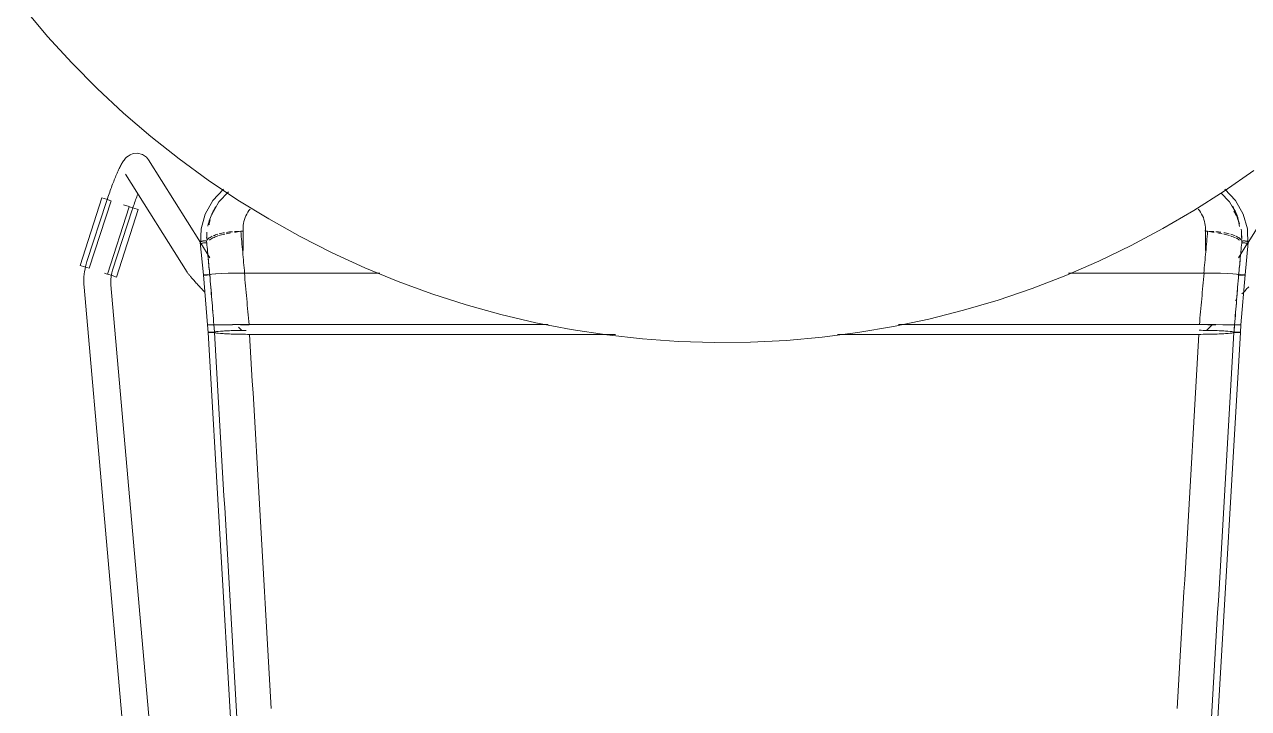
# Model space of a CAD drawing. Header units: millimetres. Extents: x 79795 to 317870, y -36033 to 97293.
# Drawn here: x 166726 to 167270, y 11743 to 12047 of the extents above; entities that cross this region are included whole.
import ezdxf

# ---------------------------------------------------------------- set-up
doc = ezdxf.new("R2010")
doc.units = ezdxf.units.MM
doc.header["$MEASUREMENT"] = 0
doc.layers.add('I-FURN', color=8, linetype='CONTINUOUS', lineweight=9)

msp = doc.modelspace()

# ---------------------------------------------------------------- linework, layer by layer
at = {"layer": 'I-FURN'}
for p, q in [((166726.06, 12054.06), (166736.37, 12041.82)), ((166736.37, 12041.82), (166747.16, 12030.01)), ((166747.16, 12030.01), (166758.41, 12018.63)), ((166758.41, 12018.63), (166770.11, 12007.72)), ((166770.11, 12007.72), (166782.23, 11997.28)), ((166782.23, 11997.28), (166794.77, 11987.33)), ((166769.77, 11986.03), (166769.53, 11985.64)), ((166770.03, 11986.41), (166769.77, 11986.03)), ((166770.3, 11986.81), (166770.03, 11986.41)), ((166770.62, 11987.21), (166770.3, 11986.81)), ((166770.99, 11987.63), (166770.62, 11987.21)), ((166771.45, 11988.1), (166770.99, 11987.63)), ((166772.08, 11988.62), (166771.45, 11988.1)), ((166772.99, 11989.18), (166772.08, 11988.62)), ((166774.37, 11989.71), (166772.99, 11989.18)), ((166776.35, 11989.88), (166774.37, 11989.71)), ((166778.57, 11989.29), (166776.35, 11989.88)), ((166780.31, 11988.07), (166778.57, 11989.29)), ((166780.31, 11988.07), (166781.2, 11986.95)), ((166804.23, 11950.18), (166781.2, 11986.95)), ((166794.77, 11987.33), (166807.69, 11977.9)), ((167292.99, 11986.95), (167269.95, 11950.18)), ((166767.2, 11980.96), (166766.96, 11980.39)), ((166767.44, 11981.5), (166767.2, 11980.96)), ((166767.68, 11982.03), (166767.44, 11981.5)), ((166767.91, 11982.54), (166767.68, 11982.03)), ((166768.14, 11983.03), (166767.91, 11982.54)), ((166768.38, 11983.5), (166768.14, 11983.03)), ((166768.61, 11983.96), (166768.38, 11983.5)), ((166768.83, 11984.4), (166768.61, 11983.96)), ((166769.06, 11984.83), (166768.83, 11984.4)), ((166769.29, 11985.24), (166769.06, 11984.83)), ((166769.53, 11985.64), (166769.29, 11985.24)), ((166771.03, 11980.58), (166798.34, 11936.99)), ((167259.37, 11973.02), (167272.49, 11982.18)), ((166764.95, 11975.35), (166764.7, 11974.66)), ((166765.21, 11976.03), (166764.95, 11975.35)), ((166765.46, 11976.69), (166765.21, 11976.03)), ((166765.71, 11977.34), (166765.46, 11976.69)), ((166765.96, 11977.98), (166765.71, 11977.34)), ((166766.22, 11978.61), (166765.96, 11977.98)), ((166766.46, 11979.22), (166766.22, 11978.61)), ((166766.71, 11979.82), (166766.46, 11979.22)), ((166766.96, 11980.39), (166766.71, 11979.82)), ((166807.69, 11977.9), (166820.97, 11968.99)), ((166750.83, 11939.97), (166760.52, 11969.98)), ((166760.52, 11969.98), (166762.47, 11969.35)), ((166762.93, 11969.62), (166762.69, 11968.88)), ((166763.18, 11970.35), (166762.93, 11969.62)), ((166763.43, 11971.09), (166763.18, 11970.35)), ((166763.68, 11971.82), (166763.43, 11971.09)), ((166763.93, 11972.54), (166763.68, 11971.82)), ((166764.19, 11973.25), (166763.93, 11972.54)), ((166764.44, 11973.96), (166764.19, 11973.25)), ((166764.7, 11974.66), (166764.44, 11973.96)), ((166775.69, 11969.78), (166775.46, 11969.13)), ((166775.93, 11970.43), (166775.69, 11969.78)), ((166776.16, 11971.07), (166775.93, 11970.43)), ((166776.4, 11971.69), (166776.16, 11971.07)), ((166809.84, 11968.76), (166814.58, 11973.91)), ((166812.52, 11968.18), (166816.78, 11972.65)), ((167245.9, 11964.4), (167259.37, 11973.02)), ((167261.67, 11968.18), (167257.81, 11972.22)), ((167264.35, 11968.76), (167259.61, 11973.91)), ((166762.54, 11968.42), (166753.83, 11941.61)), ((166754.87, 11938.67), (166764.56, 11968.67)), ((166762.47, 11969.35), (166764.44, 11968.71)), ((166762.69, 11968.88), (166762.54, 11968.42)), ((166772.63, 11966.07), (166762.94, 11936.06)), ((166765.24, 11937.9), (166773.95, 11964.71)), ((166766.98, 11934.76), (166776.67, 11964.76)), ((166772.53, 11966.1), (166770.05, 11966.9)), ((166772.75, 11966.03), (166774.72, 11965.39)), ((166774.06, 11965.04), (166773.95, 11964.71)), ((166774.29, 11965.73), (166774.06, 11965.04)), ((166774.52, 11966.42), (166774.29, 11965.73)), ((166774.75, 11967.11), (166774.52, 11966.42)), ((166774.72, 11965.39), (166776.67, 11964.76)), ((166774.99, 11967.79), (166774.75, 11967.11)), ((166775.22, 11968.46), (166774.99, 11967.79)), ((166775.46, 11969.13), (166775.22, 11968.46)), ((166806.45, 11962.75), (166809.84, 11968.76)), ((166809.15, 11962.35), (166812.52, 11968.18)), ((166820.97, 11968.99), (166834.61, 11960.61)), ((167232.09, 11956.32), (167245.9, 11964.4)), ((167265.03, 11962.35), (167261.67, 11968.18)), ((167267.74, 11962.75), (167264.35, 11968.76)), ((166804.57, 11956.23), (166806.45, 11962.75)), ((166834.61, 11960.61), (166848.56, 11952.79)), ((167269.61, 11956.23), (167267.74, 11962.75)), ((166804.29, 11949.32), (166804.57, 11956.23)), ((166822.24, 11955.11), (166823.28, 11955.11)), ((166823.23, 11956.35), (166823.23, 11946.6)), ((167217.96, 11948.8), (167232.09, 11956.32)), ((167250.9, 11955.11), (167251.95, 11955.11)), ((167250.96, 11946.6), (167250.96, 11956.35)), ((167269.9, 11949.32), (167269.61, 11956.23)), ((166804.16, 11950.21), (166805.58, 11935.72)), ((166808.51, 11943.36), (166804.47, 11949.81)), ((166848.56, 11952.79), (166862.82, 11945.53)), ((167203.55, 11941.86), (167217.96, 11948.8)), ((167269.72, 11949.81), (167265.68, 11943.36)), ((167270.02, 11950.21), (167268.6, 11935.72)), ((166862.82, 11945.53), (166877.36, 11938.85)), ((166752.78, 11939.34), (166750.83, 11939.97)), ((166752.77, 11937.17), (166752.62, 11936.04)), ((166752.97, 11938.3), (166752.77, 11937.17)), ((166754.75, 11938.7), (166752.78, 11939.34)), ((166753.21, 11939.41), (166752.97, 11938.3)), ((166753.5, 11940.52), (166753.21, 11939.41)), ((166753.83, 11941.61), (166753.5, 11940.52)), ((166764.88, 11936.6), (166765.04, 11937.24)), ((166765.04, 11937.24), (166765.23, 11937.87)), ((166765.23, 11937.87), (166765.24, 11937.9)), ((166798.34, 11936.99), (166798.55, 11936.67)), ((166877.36, 11938.85), (166892.15, 11932.76)), ((167188.87, 11935.49), (167203.55, 11941.86)), ((166752.45, 11933.76), (166752.43, 11932.62)), ((166752.43, 11932.62), (166752.46, 11931.48)), ((166752.51, 11934.9), (166752.45, 11933.76)), ((166752.46, 11931.48), (166752.54, 11930.34)), ((166752.62, 11936.04), (166752.51, 11934.9)), ((166762.84, 11936.09), (166761.68, 11936.47)), ((166765.03, 11935.39), (166763.06, 11936.02)), ((166764.43, 11932.66), (166764.44, 11933.32)), ((166764.45, 11932), (166764.43, 11932.66)), ((166764.44, 11933.32), (166764.48, 11933.98)), ((166764.5, 11931.34), (166764.45, 11932)), ((166764.48, 11933.98), (166764.54, 11934.64)), ((166764.54, 11934.64), (166764.62, 11935.3)), ((166764.62, 11935.3), (166764.74, 11935.95)), ((166764.74, 11935.95), (166764.88, 11936.6)), ((166766.98, 11934.76), (166765.03, 11935.39)), ((166798.55, 11936.67), (166798.73, 11936.41)), ((166798.73, 11936.41), (166798.91, 11936.18)), ((166798.91, 11936.18), (166799.08, 11935.96)), ((166799.08, 11935.96), (166799.26, 11935.74)), ((166799.26, 11935.74), (166799.45, 11935.51)), ((166799.45, 11935.51), (166799.65, 11935.26)), ((166799.65, 11935.26), (166799.87, 11935.01)), ((166799.87, 11935.01), (166800.1, 11934.75)), ((166800.1, 11934.75), (166800.34, 11934.47)), ((166800.34, 11934.47), (166800.6, 11934.17)), ((166800.6, 11934.17), (166800.87, 11933.86)), ((166800.87, 11933.86), (166801.16, 11933.54)), ((166801.16, 11933.54), (166801.46, 11933.2)), ((166801.46, 11933.2), (166801.77, 11932.85)), ((166801.77, 11932.85), (166802.1, 11932.49)), ((166802.1, 11932.49), (166802.45, 11932.11)), ((166802.45, 11932.11), (166802.8, 11931.72)), ((166802.8, 11931.72), (166803.17, 11931.32)), ((166805.65, 11935.75), (166805.58, 11935.72)), ((166805.58, 11935.72), (166805.65, 11935.7)), ((166805.59, 11935.72), (166805.66, 11935.75)), ((166805.59, 11935.72), (166807.41, 11913.52)), ((166805.65, 11935.7), (166805.59, 11935.72)), ((166805.84, 11935.77), (166805.65, 11935.75)), ((166805.65, 11935.7), (166805.84, 11935.67)), ((166805.84, 11935.67), (166805.65, 11935.7)), ((166806.14, 11935.8), (166805.84, 11935.77)), ((166805.84, 11935.67), (166806.13, 11935.65)), ((166806.13, 11935.65), (166805.84, 11935.67)), ((166805.85, 11935.77), (166806.14, 11935.8)), ((166806.13, 11935.65), (166806.51, 11935.64)), ((166806.51, 11935.64), (166806.13, 11935.65)), ((166806.52, 11935.81), (166806.14, 11935.8)), ((166806.14, 11935.8), (166806.53, 11935.81)), ((166806.51, 11935.64), (166806.96, 11935.63)), ((166806.97, 11935.63), (166806.51, 11935.64)), ((166806.98, 11935.82), (166806.52, 11935.81)), ((166806.53, 11935.81), (166806.98, 11935.82)), ((166806.96, 11935.63), (166807.45, 11935.62)), ((166807.46, 11935.62), (166806.97, 11935.63)), ((166807.47, 11935.83), (166806.98, 11935.82)), ((166806.98, 11935.82), (166807.47, 11935.83)), ((166807.96, 11935.82), (166807.47, 11935.83)), ((166807.47, 11935.83), (166807.97, 11935.82)), ((166807.95, 11935.62), (166808.42, 11935.63)), ((166808.42, 11935.63), (166807.95, 11935.62)), ((166808.44, 11935.82), (166807.96, 11935.82)), ((166807.97, 11935.82), (166808.44, 11935.82)), ((166809.33, 11936.01), (166808.44, 11935.82)), ((166808.44, 11935.82), (166809.32, 11936.01)), ((166809.32, 11936.01), (166811.04, 11936.19)), ((166811.06, 11936.19), (166809.33, 11936.01)), ((166813.54, 11936.34), (166811.06, 11936.19)), ((166811.06, 11936.19), (166813.5, 11936.34)), ((166816.64, 11936.45), (166813.54, 11936.34)), ((166813.54, 11936.34), (166816.57, 11936.45)), ((166820.07, 11936.53), (166816.64, 11936.45)), ((166816.64, 11936.45), (166820.08, 11936.53)), ((166823.93, 11936.55), (166820.17, 11936.53)), ((166820.17, 11936.53), (166823.81, 11936.55)), ((166884.05, 11936.55), (166823.93, 11936.55)), ((166823.93, 11936.55), (166884.05, 11936.55)), ((166892.15, 11932.76), (166907.17, 11927.26)), ((167173.95, 11929.72), (167188.87, 11935.49)), ((167250.25, 11936.55), (167190.14, 11936.55)), ((167190.14, 11936.55), (167250.25, 11936.55)), ((167254.01, 11936.53), (167250.25, 11936.55)), ((167250.37, 11936.55), (167254.01, 11936.53)), ((167257.55, 11936.45), (167254.11, 11936.53)), ((167254.11, 11936.53), (167257.55, 11936.45)), ((167260.65, 11936.34), (167257.55, 11936.45)), ((167257.61, 11936.45), (167260.65, 11936.34)), ((167263.12, 11936.19), (167260.65, 11936.34)), ((167260.69, 11936.34), (167263.13, 11936.19)), ((167264.86, 11936.01), (167263.12, 11936.19)), ((167263.14, 11936.19), (167264.86, 11936.01)), ((167265.75, 11935.82), (167264.86, 11936.01)), ((167264.86, 11936.01), (167265.75, 11935.82)), ((167266.22, 11935.82), (167265.75, 11935.82)), ((167265.75, 11935.82), (167266.22, 11935.82)), ((167265.76, 11935.63), (167266.24, 11935.62)), ((167266.23, 11935.62), (167265.76, 11935.63)), ((167266.72, 11935.83), (167266.22, 11935.82)), ((167266.22, 11935.82), (167266.71, 11935.83)), ((167266.73, 11935.62), (167266.23, 11935.62)), ((167266.24, 11935.62), (167266.73, 11935.62)), ((167266.71, 11935.83), (167267.21, 11935.82)), ((167267.21, 11935.82), (167266.72, 11935.83)), ((167266.73, 11935.62), (167267.22, 11935.63)), ((167267.22, 11935.63), (167266.73, 11935.62)), ((167268.6, 11935.72), (167266.77, 11913.52)), ((167267.66, 11935.81), (167267.21, 11935.82)), ((167267.21, 11935.82), (167267.66, 11935.81)), ((167267.22, 11935.63), (167267.68, 11935.64)), ((167267.67, 11935.64), (167267.22, 11935.63)), ((167268.05, 11935.8), (167267.66, 11935.81)), ((167267.66, 11935.81), (167268.04, 11935.8)), ((167268.04, 11935.8), (167268.34, 11935.77)), ((167268.34, 11935.77), (167268.05, 11935.8)), ((167268.35, 11935.67), (167268.05, 11935.65)), ((167268.06, 11935.65), (167268.35, 11935.67)), ((167268.53, 11935.75), (167268.34, 11935.77)), ((167268.35, 11935.67), (167268.54, 11935.7)), ((167268.53, 11935.7), (167268.35, 11935.67)), ((167268.6, 11935.72), (167268.53, 11935.75)), ((167268.53, 11935.75), (167268.6, 11935.72)), ((167268.6, 11935.72), (167268.53, 11935.7)), ((167268.54, 11935.7), (167268.6, 11935.72)), ((166752.54, 11930.34), (166752.54, 11930.29)), ((166752.54, 11930.29), (166791.49, 11486.97)), ((166801.79, 11506.84), (166764.5, 11931.34)), ((166803.17, 11931.32), (166803.55, 11930.9)), ((166803.55, 11930.9), (166803.94, 11930.48)), ((166803.94, 11930.48), (166804.35, 11930.04)), ((166804.35, 11930.04), (166804.76, 11929.6)), ((166804.76, 11929.6), (166805.18, 11929.15)), ((166805.18, 11929.15), (166805.61, 11928.68)), ((166805.61, 11928.68), (166806.06, 11928.21)), ((166907.17, 11927.26), (166922.41, 11922.37)), ((167158.81, 11924.54), (167173.95, 11929.72)), ((167267.68, 11927.74), (167267.23, 11927.25)), ((167268.13, 11928.21), (167267.68, 11927.74)), ((167268.57, 11928.68), (167268.13, 11928.21)), ((167269, 11929.15), (167268.57, 11928.68)), ((167269.43, 11929.6), (167269, 11929.15)), ((167269.84, 11930.04), (167269.43, 11929.6)), ((167270.24, 11930.48), (167269.84, 11930.04)), ((166922.41, 11922.37), (166937.82, 11918.09)), ((167143.48, 11919.98), (167158.81, 11924.54)), ((167264.87, 11924.77), (167264.39, 11924.26)), ((166937.82, 11918.09), (166953.4, 11914.43)), ((167112.32, 11912.71), (167127.97, 11916.03)), ((167127.97, 11916.03), (167143.48, 11919.98)), ((166807.48, 11913.52), (166807.41, 11913.52)), ((166807.41, 11913.52), (166807.48, 11913.52)), ((166807.68, 11910.16), (166807.42, 11913.52)), ((166807.48, 11913.52), (166807.42, 11913.52)), ((166807.42, 11913.52), (166807.48, 11913.52)), ((166807.67, 11913.53), (166807.96, 11913.53)), ((166807.96, 11913.53), (166807.67, 11913.53)), ((166807.76, 11910.19), (166807.69, 11910.16)), ((166807.69, 11910.16), (166826.98, 11578.25)), ((166807.69, 11910.16), (166807.75, 11910.14)), ((166807.75, 11910.14), (166807.94, 11910.11)), ((166807.95, 11910.22), (166807.76, 11910.19)), ((166807.94, 11910.11), (166808.23, 11910.09)), ((166808.24, 11910.24), (166807.95, 11910.22)), ((166807.96, 11913.53), (166808.35, 11913.53)), ((166808.34, 11913.53), (166807.96, 11913.53)), ((166807.96, 11913.52), (166808.35, 11913.52)), ((166808.35, 11913.52), (166807.97, 11913.52)), ((166808.23, 11910.09), (166808.62, 11910.07)), ((166808.62, 11910.26), (166808.24, 11910.24)), ((166808.79, 11913.53), (166808.34, 11913.53)), ((166808.35, 11913.53), (166808.8, 11913.53)), ((166808.8, 11913.52), (166808.35, 11913.52)), ((166808.35, 11913.52), (166808.8, 11913.52)), ((166809.07, 11910.27), (166808.62, 11910.26)), ((166808.62, 11910.07), (166809.07, 11910.06)), ((166809.28, 11913.53), (166808.79, 11913.53)), ((166808.8, 11913.53), (166809.29, 11913.53)), ((166809.29, 11913.51), (166808.8, 11913.52)), ((166808.8, 11913.52), (166809.29, 11913.51)), ((166809.57, 11910.27), (166809.07, 11910.27)), ((166809.07, 11910.06), (166809.56, 11910.05)), ((166809.78, 11913.53), (166809.28, 11913.53)), ((166809.29, 11913.53), (166809.78, 11913.53)), ((166809.79, 11913.52), (166809.33, 11913.51)), ((166809.33, 11913.51), (166809.79, 11913.52)), ((166809.56, 11910.05), (166810.05, 11910.06)), ((166810.06, 11910.27), (166809.57, 11910.27)), ((166809.78, 11913.53), (166810.25, 11913.53)), ((166810.25, 11913.53), (166809.78, 11913.53)), ((166810.26, 11913.52), (166809.79, 11913.52)), ((166809.79, 11913.52), (166810.26, 11913.52)), ((166810.05, 11910.06), (166810.52, 11910.06)), ((166810.53, 11910.26), (166810.06, 11910.27)), ((166810.25, 11913.53), (166811.14, 11913.54)), ((166811.14, 11913.54), (166810.25, 11913.53)), ((166810.52, 11910.06), (166811.41, 11909.85)), ((166811.43, 11910.47), (166810.53, 11910.26)), ((166811.14, 11913.54), (166812.88, 11913.56)), ((166812.89, 11913.56), (166811.14, 11913.54)), ((166811.15, 11913.5), (166812.9, 11913.49)), ((166812.91, 11913.49), (166811.16, 11913.5)), ((166811.41, 11909.85), (166813.16, 11909.66)), ((166813.18, 11910.67), (166811.43, 11910.47)), ((166812.89, 11913.56), (166815.39, 11913.57)), ((166815.39, 11913.57), (166812.89, 11913.56)), ((166812.9, 11913.49), (166815.4, 11913.48)), ((166815.41, 11913.48), (166812.91, 11913.49)), ((166815.68, 11910.83), (166813.18, 11910.67)), ((166815.39, 11913.57), (166818.52, 11913.58)), ((166818.52, 11913.58), (166815.39, 11913.57)), ((166815.4, 11913.48), (166818.53, 11913.47)), ((166818.53, 11913.47), (166815.41, 11913.48)), ((166818.8, 11910.95), (166815.68, 11910.83)), ((166818.52, 11913.58), (166822.09, 11913.58)), ((166822.09, 11913.58), (166818.52, 11913.58)), ((166822.35, 11911.03), (166818.8, 11910.95)), ((166821.18, 11912.44), (166822.65, 11910.91)), ((166822.09, 11913.58), (166825.88, 11913.59)), ((166825.88, 11913.59), (166822.09, 11913.58)), ((166825.87, 11913.46), (166822.09, 11913.46)), ((166822.09, 11913.46), (166825.87, 11913.46)), ((166824.6, 11911.05), (166822.35, 11911.03)), ((166825.88, 11913.59), (166958.82, 11913.59)), ((166958.82, 11913.59), (166825.88, 11913.59)), ((166953.4, 11914.43), (166969.11, 11911.39)), ((166969.11, 11911.39), (166984.92, 11908.99)), ((167080.69, 11907.96), (167096.55, 11910.02)), ((167096.55, 11910.02), (167112.32, 11912.71)), ((167114.57, 11913.59), (167248.31, 11913.59)), ((167248.31, 11913.59), (167114.57, 11913.59)), ((167266.5, 11910.16), (167247.21, 11578.25)), ((167251.84, 11911.03), (167248.16, 11911.06)), ((167248.31, 11913.59), (167252.1, 11913.58)), ((167252.1, 11913.58), (167248.31, 11913.59)), ((167251.53, 11910.91), (167254.11, 11913.58)), ((167255.39, 11910.95), (167251.84, 11911.03)), ((167252.1, 11913.58), (167255.66, 11913.58)), ((167255.67, 11913.58), (167252.1, 11913.58)), ((167255.66, 11913.47), (167252.1, 11913.46)), ((167252.1, 11913.46), (167255.66, 11913.47)), ((167258.51, 11910.83), (167255.39, 11910.95)), ((167255.67, 11913.58), (167258.79, 11913.57)), ((167258.8, 11913.57), (167255.67, 11913.58)), ((167261, 11910.67), (167258.51, 11910.83)), ((167261.28, 11913.49), (167258.78, 11913.48)), ((167258.78, 11913.48), (167261.28, 11913.49)), ((167258.8, 11913.57), (167261.3, 11913.56)), ((167261.3, 11913.56), (167258.8, 11913.57)), ((167262.75, 11910.47), (167261, 11910.67)), ((167261.03, 11909.66), (167262.77, 11909.85)), ((167263.03, 11913.5), (167261.28, 11913.49)), ((167261.28, 11913.49), (167263.03, 11913.5)), ((167261.3, 11913.56), (167263.04, 11913.54)), ((167263.05, 11913.54), (167261.3, 11913.56)), ((167263.66, 11910.26), (167262.75, 11910.47)), ((167262.77, 11909.85), (167263.66, 11910.06)), ((167263.04, 11913.54), (167263.93, 11913.53)), ((167263.94, 11913.53), (167263.05, 11913.54)), ((167264.13, 11910.27), (167263.66, 11910.26)), ((167263.66, 11910.06), (167264.13, 11910.06)), ((167263.93, 11913.53), (167264.4, 11913.53)), ((167264.4, 11913.52), (167263.93, 11913.52)), ((167263.93, 11913.52), (167264.4, 11913.52)), ((167264.41, 11913.53), (167263.94, 11913.53)), ((167264.62, 11910.27), (167264.13, 11910.27)), ((167264.13, 11910.06), (167264.63, 11910.05)), ((167264.4, 11913.53), (167264.9, 11913.53)), ((167264.89, 11913.51), (167264.4, 11913.52)), ((167264.4, 11913.52), (167264.9, 11913.51)), ((167264.9, 11913.53), (167264.41, 11913.53)), ((167265.11, 11910.27), (167264.62, 11910.27)), ((167264.63, 11910.05), (167265.12, 11910.06)), ((167265.38, 11913.52), (167264.89, 11913.51)), ((167264.9, 11913.53), (167265.39, 11913.53)), ((167265.39, 11913.53), (167264.9, 11913.53)), ((167264.9, 11913.51), (167265.39, 11913.52)), ((167265.56, 11910.26), (167265.11, 11910.27)), ((167265.12, 11910.06), (167265.57, 11910.07)), ((167265.84, 11913.52), (167265.38, 11913.52)), ((167265.39, 11913.53), (167265.84, 11913.53)), ((167265.85, 11913.53), (167265.39, 11913.53)), ((167265.39, 11913.52), (167265.84, 11913.52)), ((167265.95, 11910.24), (167265.56, 11910.26)), ((167265.57, 11910.07), (167265.95, 11910.09)), ((167265.84, 11913.53), (167266.22, 11913.53)), ((167266.22, 11913.52), (167265.84, 11913.52)), ((167265.84, 11913.52), (167266.22, 11913.52)), ((167266.23, 11913.53), (167265.85, 11913.53)), ((167266.24, 11910.22), (167265.95, 11910.24)), ((167265.95, 11910.09), (167266.25, 11910.11)), ((167266.22, 11913.53), (167266.52, 11913.53)), ((167266.51, 11913.52), (167266.22, 11913.52)), ((167266.22, 11913.52), (167266.52, 11913.52)), ((167266.52, 11913.53), (167266.23, 11913.53)), ((167266.43, 11910.19), (167266.24, 11910.22)), ((167266.25, 11910.11), (167266.43, 11910.14)), ((167266.5, 11910.16), (167266.43, 11910.19)), ((167266.43, 11910.14), (167266.5, 11910.16)), ((167266.5, 11910.16), (167266.77, 11913.52)), ((167266.7, 11913.52), (167266.51, 11913.52)), ((167266.52, 11913.53), (167266.7, 11913.52)), ((167266.71, 11913.52), (167266.52, 11913.53)), ((167266.52, 11913.52), (167266.71, 11913.52)), ((167266.7, 11913.52), (167266.77, 11913.52)), ((167266.77, 11913.52), (167266.7, 11913.52)), ((167266.71, 11913.52), (167266.77, 11913.52)), ((167266.77, 11913.52), (167266.71, 11913.52)), ((166813.16, 11909.66), (166815.66, 11909.5)), ((166815.66, 11909.5), (166818.79, 11909.37)), ((166818.79, 11909.37), (166822.36, 11909.3)), ((166822.36, 11909.3), (166826.14, 11909.27)), ((166826.14, 11909.27), (166988.74, 11909.27)), ((166988.74, 11909.27), (166826.14, 11909.27)), ((166984.92, 11908.99), (167000.82, 11907.22)), ((167000.82, 11907.22), (167016.78, 11906.09)), ((167016.78, 11906.09), (167032.77, 11905.6)), ((167032.77, 11905.6), (167048.77, 11905.74)), ((167048.77, 11905.74), (167064.75, 11906.53)), ((167064.75, 11906.53), (167080.69, 11907.96)), ((167087.47, 11909.27), (167248.04, 11909.27)), ((167248.04, 11909.27), (167087.47, 11909.27)), ((167248.04, 11909.27), (167251.83, 11909.3)), ((167251.83, 11909.3), (167255.39, 11909.37)), ((167255.39, 11909.37), (167258.52, 11909.5)), ((167258.52, 11909.5), (167261.03, 11909.66))]:
    msp.add_line(p, q, dxfattribs=at)
for points, knots in [([(166807.6, 11957.45), (166808.04, 11959.53), (166809.02, 11962.49), (166810.58, 11965.16), (166811.11, 11965.96)], [-0.8210019, -0.8210019, -0.8210019, -0.8210019, -0.6666667, -0.5975811, -0.5975811, -0.5975811, -0.5975811]), ([(166823.28, 11955.11), (166823.07, 11957.49), (166823.7, 11961.09), (166825.63, 11964.09), (166826.39, 11965)], [0, 0, 0, 0, 0.3333333, 0.5, 0.5, 0.5, 0.5]), ([(167247.79, 11965), (167248.56, 11964.09), (167250.49, 11961.09), (167251.12, 11957.49), (167250.9, 11955.11)], [0.5, 0.5, 0.5, 0.5, 0.6666667, 1, 1, 1, 1]), ([(167262.98, 11966.23), (167263.55, 11965.34), (167265.21, 11962.52), (167265.83, 11959.41), (167266.11, 11957.27)], [0.591443, 0.591443, 0.591443, 0.591443, 0.6666667, 0.8236682, 0.8236682, 0.8236682, 0.8236682]), ([(167266.11, 11958.38), (167265.72, 11959.72), (167264.99, 11961.68), (167263.98, 11963.51), (167263.63, 11964.08)], [0.2297626, 0.2297626, 0.2297626, 0.2297626, 0.3333333, 0.3824546, 0.3824546, 0.3824546, 0.3824546]), ([(166804.21, 11950.36), (166804.23, 11950.39), (166804.27, 11950.43), (166804.38, 11950.51), (166804.57, 11950.61), (166804.89, 11950.71), (166805.29, 11950.79), (166805.65, 11950.82), (166806.02, 11950.84), (166806.47, 11950.83), (166806.82, 11950.8), (166807, 11950.77)], [0.5555556, 0.5555556, 0.5555556, 0.5555556, 0.5833333, 0.6180556, 0.6527778, 0.7222222, 0.7916667, 0.8263889, 0.8611111, 0.9305556, 1, 1, 1, 1]), ([(166807.1, 11950.04), (166806.88, 11950.05), (166806.39, 11950.04), (166805.64, 11949.96), (166804.97, 11949.8), (166804.54, 11949.63), (166804.39, 11949.51), (166804.35, 11949.47)], [-1, -1, -1, -1, -0.90625, -0.8125, -0.71875, -0.625, -0.5625, -0.5625, -0.5625, -0.5625]), ([(166812.01, 11953.05), (166811.19, 11952.78), (166809.51, 11952.16), (166808.68, 11951.49), (166808.28, 11951.13)], [-0.4744027, -0.4744027, -0.4744027, -0.4744027, -0.3333333, -0.1666667, -0.1666667, -0.1666667, -0.1666667]), ([(167264.67, 11952.93), (167265.35, 11952.61), (167266.48, 11951.91), (167267.04, 11951.16), (167267.19, 11950.77)], [0.6690305, 0.6690305, 0.6690305, 0.6690305, 0.8333333, 1, 1, 1, 1]), ([(167267.19, 11950.77), (167267.33, 11950.79), (167267.61, 11950.82), (167268.04, 11950.84), (167268.41, 11950.83), (167268.7, 11950.8), (167268.97, 11950.77), (167269.22, 11950.72), (167269.45, 11950.66), (167269.64, 11950.59), (167269.84, 11950.5), (167269.94, 11950.41), (167269.97, 11950.36)], [0, 0, 0, 0, 0.0555556, 0.1111111, 0.1666667, 0.1944444, 0.2222222, 0.2777778, 0.3055556, 0.3333333, 0.3888889, 0.4444444, 0.4444444, 0.4444444, 0.4444444]), ([(167263.93, 11913.52), (167264.23, 11917.21), (167264.68, 11922.54), (167265.12, 11927.87), (167265.25, 11929.52)], [0, 0, 0, 0, 0.5, 0.7233886, 0.7233886, 0.7233886, 0.7233886]), ([(166807.68, 11910.16), (166807.68, 11910.18), (166807.82, 11910.21), (166808.22, 11910.24), (166808.61, 11910.26), (166809.06, 11910.27), (166809.56, 11910.28), (166810.06, 11910.27), (166810.38, 11910.27), (166810.53, 11910.26)], [-0.5, -0.5, -0.5, -0.5, -0.375, -0.3125, -0.25, -0.1875, -0.125, -0.0625, 0, 0, 0, 0]), ([(166810.52, 11910.06), (166810.3, 11910.06), (166809.81, 11910.05), (166809.17, 11910.05), (166808.71, 11910.07), (166808.3, 11910.08), (166807.85, 11910.11), (166807.69, 11910.14), (166807.68, 11910.16)], [-1, -1, -1, -1, -0.90625, -0.8125, -0.765625, -0.71875, -0.625, -0.501507, -0.501507, -0.501507, -0.501507]), ([(166826.14, 11909.27), (166824.87, 11909.27), (166822.32, 11909.29), (166818.71, 11909.37), (166815.55, 11909.49), (166812.19, 11909.71), (166810.8, 11909.92), (166810.52, 11910.06)], [-1, -1, -1, -1, -0.833333, -0.666667, -0.5, -0.333333, 0, 0, 0, 0]), ([(166810.53, 11910.26), (166810.82, 11910.41), (166812.21, 11910.62), (166815.56, 11910.84), (166818.72, 11910.96), (166821.83, 11911.03), (166823.84, 11911.05), (166824.6, 11911.05)], [-1, -1, -1, -1, -0.6666667, -0.5, -0.3333333, -0.1666667, -0.0664381, -0.0664381, -0.0664381, -0.0664381]), ([(167263.66, 11910.06), (167263.39, 11909.92), (167262, 11909.71), (167258.64, 11909.49), (167255.47, 11909.37), (167251.87, 11909.29), (167249.32, 11909.27), (167248.04, 11909.27)], [-1, -1, -1, -1, -0.666667, -0.5, -0.333333, -0.166667, 0, 0, 0, 0]), ([(167248.16, 11911.06), (167250.67, 11911.06), (167254.44, 11911), (167258.62, 11910.84), (167261.97, 11910.62), (167263.37, 11910.41), (167263.66, 11910.26)], [-0.996036, -0.996036, -0.996036, -0.996036, -0.6666667, -0.5, -0.3333333, 0, 0, 0, 0]), ([(167266.5, 11910.16), (167266.5, 11910.14), (167266.36, 11910.12), (167265.97, 11910.09), (167265.59, 11910.07), (167265.13, 11910.06), (167264.63, 11910.05), (167264.13, 11910.05), (167263.81, 11910.06), (167263.66, 11910.06)], [-0.498493, -0.498493, -0.498493, -0.498493, -0.375, -0.3125, -0.25, -0.1875, -0.125, -0.0625, 0, 0, 0, 0])]:
    msp.add_open_spline(points, degree=3, knots=knots, dxfattribs=at)
for points in [[(166808.67, 11960.17), (166808.4, 11959.46), (166808.22, 11958.74), (166808.09, 11958)], [(166807.03, 11952.31), (166807.04, 11953.13), (166807.09, 11953.96), (166807.17, 11954.77)], [(166807.15, 11953.55), (166807.09, 11952.9), (166807.08, 11952.25), (166807.08, 11951.6)], [(166810, 11953.14), (166810.59, 11953.39), (166811.25, 11953.62), (166811.98, 11953.82)], [(166815.05, 11953.89), (166814.12, 11953.68), (166813.18, 11953.45), (166812.33, 11953.2)], [(166812.65, 11954.01), (166813.39, 11954.19), (166814.2, 11954.35), (166815.03, 11954.5)], [(166817.7, 11954.42), (166817.02, 11954.31), (166816.37, 11954.18), (166815.71, 11954.04)], [(166815.88, 11954.64), (166816.73, 11954.76), (166817.6, 11954.88), (166818.52, 11954.94)], [(166820.82, 11954.87), (166820.35, 11954.82), (166819.88, 11954.75), (166819.41, 11954.69)], [(166819.44, 11955.01), (166820.35, 11955.06), (166821.28, 11955.1), (166822.24, 11955.11)], [(166822.24, 11955.11), (166822.5, 11952.08), (166823.04, 11945.94), (166823.63, 11939.69), (166823.93, 11936.55)], [(166823.28, 11955.11), (166823.24, 11955.61), (166823.22, 11956.12), (166823.23, 11956.63)], [(167251.95, 11955.11), (167251.69, 11952.08), (167251.15, 11945.94), (167250.56, 11939.69), (167250.25, 11936.55)], [(167250.96, 11956.62), (167250.97, 11956.12), (167250.95, 11955.61), (167250.9, 11955.11)], [(167251.95, 11955.11), (167252.9, 11955.1), (167253.82, 11955.07), (167254.73, 11955.01)], [(167254.79, 11954.69), (167254.32, 11954.76), (167253.84, 11954.81), (167253.36, 11954.86)], [(167255.67, 11954.94), (167256.41, 11954.88), (167257.14, 11954.8), (167257.85, 11954.7)], [(167258.48, 11954.04), (167257.83, 11954.18), (167257.16, 11954.32), (167256.48, 11954.44)], [(167261.73, 11953.19), (167260.93, 11953.44), (167260.05, 11953.67), (167259.13, 11953.89)], [(167259.15, 11954.5), (167260, 11954.36), (167260.8, 11954.2), (167261.54, 11954.01)], [(167262.2, 11953.83), (167262.93, 11953.62), (167263.57, 11953.38), (167264.17, 11953.14)], [(167266.84, 11956.05), (167267.03, 11954.82), (167267.07, 11953.56), (167267.08, 11952.3)], [(167267.15, 11951.6), (167267.13, 11952.5), (167267.07, 11953.4), (167266.97, 11954.29)], [(166807, 11950.77), (166807.15, 11951.16), (166807.71, 11951.91), (166808.85, 11952.61), (166809.55, 11952.94)], [(166807, 11950.77), (166807.24, 11948.33), (166807.72, 11943.38), (166808.2, 11938.34), (166808.44, 11935.82)], [(167264.36, 11952.2), (167263.72, 11952.49), (167262.98, 11952.77), (167262.16, 11953.04)], [(167266.18, 11951.13), (167265.77, 11951.45), (167265.25, 11951.77), (167264.6, 11952.08)], [(167267.19, 11950.77), (167266.95, 11948.33), (167266.47, 11943.38), (167265.99, 11938.34), (167265.75, 11935.82)], [(167269.84, 11949.47), (167269.8, 11949.51), (167269.68, 11949.61), (167269.38, 11949.74), (167268.99, 11949.86), (167268.54, 11949.95), (167268.05, 11950.02), (167267.55, 11950.05), (167267.23, 11950.05), (167267.08, 11950.04)], [(166807.72, 11942.71), (166807.95, 11940.37), (166808.19, 11938), (166808.42, 11935.63)], [(167266.47, 11942.71), (167266.24, 11940.43), (167266.01, 11938.13), (167265.78, 11935.82)], [(166809.33, 11924.73), (166809.03, 11928.37), (166808.73, 11932), (166808.42, 11935.63)], [(166810.25, 11913.53), (166809.95, 11917.25), (166809.35, 11924.68), (166808.74, 11932.11), (166808.44, 11935.82)], [(166824.85, 11925.08), (166824.5, 11928.91), (166824.16, 11932.73), (166823.81, 11936.55)], [(167250.37, 11936.55), (167250.03, 11932.73), (167249.68, 11928.91), (167249.34, 11925.08)], [(167263.94, 11913.53), (167264.24, 11917.25), (167264.84, 11924.68), (167265.45, 11932.11), (167265.75, 11935.82)], [(166809.73, 11919.84), (166809.7, 11920.25), (166809.67, 11920.66), (166809.63, 11921.07)], [(166825.88, 11913.59), (166825.53, 11917.42), (166825.19, 11921.25), (166824.85, 11925.08)], [(167249.34, 11925.08), (167249, 11921.25), (167248.65, 11917.42), (167248.31, 11913.59)], [(166810.25, 11913.53), (166810.3, 11912.95), (166810.39, 11911.8), (166810.48, 11910.64), (166810.52, 11910.06)], [(166810.26, 11913.52), (166810.3, 11912.97), (166810.39, 11911.89), (166810.48, 11910.81), (166810.53, 11910.26)], [(166829.84, 11578.07), (166826.62, 11633.3), (166820.18, 11743.9), (166813.74, 11854.66), (166810.52, 11910.06)], [(167244.34, 11578.07), (167247.56, 11633.3), (167254, 11743.9), (167260.44, 11854.66), (167263.66, 11910.06)], [(167263.93, 11913.53), (167263.89, 11912.95), (167263.8, 11911.8), (167263.71, 11910.64), (167263.66, 11910.06)], [(167263.93, 11913.52), (167263.88, 11912.97), (167263.79, 11911.89), (167263.7, 11910.81), (167263.66, 11910.26)], [(167263.66, 11910.26), (167264.25, 11910.28), (167265.76, 11910.28), (167266.5, 11910.2), (167266.5, 11910.16)], [(166835.73, 11742.78), (166832.53, 11798.24), (166829.34, 11853.74), (166826.14, 11909.27)], [(167248.04, 11909.27), (167244.85, 11853.74), (167241.65, 11798.21), (167238.46, 11742.78)]]:
    msp.add_open_spline(points, degree=3, dxfattribs=at)

doc.saveas('drawing.dxf')
